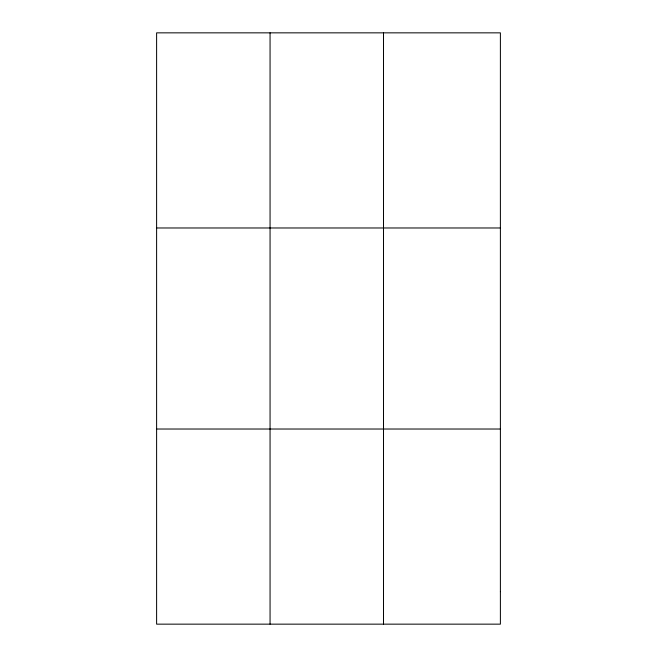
<?xml version="1.0" encoding="UTF-8"?>
<svg xmlns="http://www.w3.org/2000/svg" width="657" height="657" viewBox="0 0 657 657"><rect width="100%" height="100%" fill="white"/><g stroke="black" fill="none" stroke-linecap="round" stroke-linejoin="round"><path stroke-width="0.99" d="M270.06 624.15L270.06 32.85M383.507 624.15L383.507 32.85M156.612 227.979L500.388 227.979M156.612 429.021L500.388 429.021M500.388 591.629L500.388 624.15L156.612 624.15L156.612 32.85L500.388 32.85L500.388 591.629"/></g></svg>
